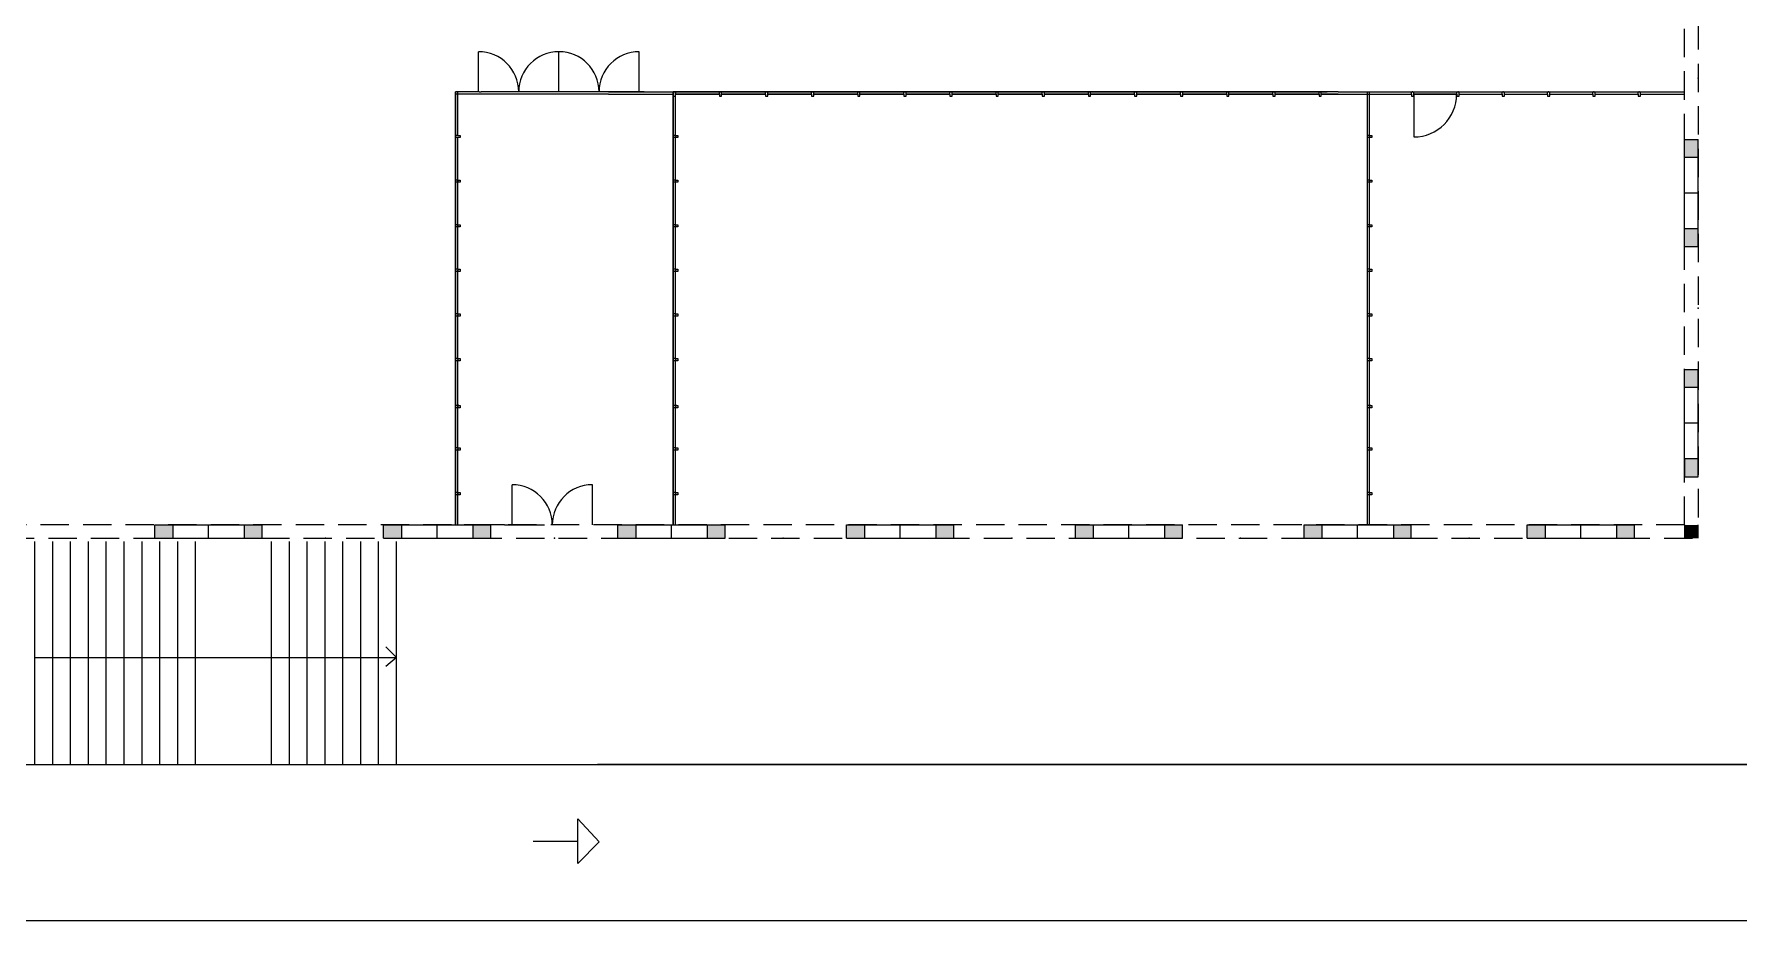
# Model space of a CAD drawing. Header units: millimetres. Extents: x -5657 to 14604, y -1609 to 2067.
# Drawn here: x 223.8 to 605.7, y 1490 to 1688.6 of the extents above; entities that cross this region are included whole.
import ezdxf

# ---------------------------------------------------------------- set-up
doc = ezdxf.new("R2010")
doc.units = ezdxf.units.MM
doc.linetypes.add('ACAD_ISO02W100', pattern=[15, 12, -3])
doc.linetypes.add('DASHED2', pattern=[9.525, 6.35, -3.175])
doc.layers.get('0').update_dxf_attribs({"color": 4})
for name, color, linetype in [('gelijkvloers', 80, 'Continuous'), ('laag 2.1', 40, 'Continuous'), ('str palen', 220, 'Continuous')]:
    doc.layers.add(name, color=color, linetype=linetype)

msp = doc.modelspace()

# ---------------------------------------------------------------- hatches: boundary and pattern name
at = {"layer": 'str palen', "linetype": 'Continuous', "transparency": 33554687}
h = msp.add_hatch(color=256, dxfattribs=at)
h.dxf.hatch_style = 1
h.paths.add_polyline_path([(596.58, 1593.48), (593.58, 1593.48), (593.58, 1589.48), (596.58, 1589.48)])
h.paths.add_polyline_path([(596.58, 1613.48), (593.58, 1613.48), (593.58, 1609.48), (596.58, 1609.48)])
h.paths.add_polyline_path([(596.58, 1645.03), (593.58, 1645.03), (593.58, 1641.03), (596.58, 1641.03)])
h.paths.add_polyline_path([(596.58, 1665.03), (593.58, 1665.03), (593.58, 1661.03), (596.58, 1661.03)])
h.paths.add_polyline_path([(596.58, 1696.58), (593.58, 1696.58), (593.58, 1692.58), (596.58, 1692.58)])
h.paths.add_polyline_path([(596.58, 1716.58), (593.58, 1716.58), (593.58, 1712.58), (596.58, 1712.58)])
h.paths.add_polyline_path([(596.58, 1748.13), (593.58, 1748.13), (593.58, 1744.13), (596.58, 1744.13)])
h.paths.add_polyline_path([(596.58, 1768.13), (593.58, 1768.13), (593.58, 1764.13), (596.58, 1764.13)])
h.paths.add_polyline_path([(596.58, 1799.68), (593.58, 1799.68), (593.58, 1795.68), (596.58, 1795.68)])
h.paths.add_polyline_path([(596.58, 1819.68), (593.58, 1819.68), (593.58, 1815.68), (596.58, 1815.68)])
h.paths.add_polyline_path([(596.58, 1851.23), (593.58, 1851.23), (593.58, 1847.23), (596.58, 1847.23)])
h.paths.add_polyline_path([(596.58, 1871.23), (593.58, 1871.23), (593.58, 1867.23), (596.58, 1867.23)])
h = msp.add_hatch(color=256, dxfattribs=at)
h.dxf.hatch_style = 1
h.paths.add_polyline_path([(254.88, 1578.7), (250.88, 1578.7), (250.88, 1575.7), (254.88, 1575.7)])
h.paths.add_polyline_path([(274.88, 1578.7), (270.88, 1578.7), (270.88, 1575.7), (274.88, 1575.7)])
h.paths.add_polyline_path([(306.12, 1578.7), (302.12, 1578.7), (302.12, 1575.7), (306.12, 1575.7)])
h.paths.add_polyline_path([(326.12, 1578.7), (322.12, 1578.7), (322.12, 1575.7), (326.12, 1575.7)])
h.paths.add_polyline_path([(358.61, 1578.7), (354.61, 1578.7), (354.61, 1575.7), (358.61, 1575.7)])
h.paths.add_polyline_path([(378.61, 1578.7), (374.61, 1578.7), (374.61, 1575.7), (378.61, 1575.7)])
h.paths.add_polyline_path([(409.85, 1578.7), (405.85, 1578.7), (405.85, 1575.7), (409.85, 1575.7)])
h.paths.add_polyline_path([(429.85, 1578.7), (425.85, 1578.7), (425.85, 1575.7), (429.85, 1575.7)])
h.paths.add_polyline_path([(461.09, 1578.7), (457.09, 1578.7), (457.09, 1575.7), (461.09, 1575.7)])
h.paths.add_polyline_path([(481.09, 1578.7), (477.09, 1578.7), (477.09, 1575.7), (481.09, 1575.7)])
h.paths.add_polyline_path([(512.33, 1578.7), (508.33, 1578.7), (508.33, 1575.7), (512.33, 1575.7)])
h.paths.add_polyline_path([(532.33, 1578.7), (528.33, 1578.7), (528.33, 1575.7), (532.33, 1575.7)])
h.paths.add_polyline_path([(562.33, 1578.7), (558.33, 1578.7), (558.33, 1575.7), (562.33, 1575.7)])
h.paths.add_polyline_path([(582.33, 1578.7), (578.33, 1578.7), (578.33, 1575.7), (582.33, 1575.7)])
h = msp.add_hatch(color=256, dxfattribs=at)
h.dxf.hatch_style = 1
h.paths.add_polyline_path([(596.58, 1578.7), (593.58, 1578.7), (593.58, 1575.7), (596.58, 1575.7)])

# ---------------------------------------------------------------- linework, layer by layer
for p, q in [((100, 1525), (750, 1525)), ((1330, 1490), (0, 1490))]:
    msp.add_line(p, q)
at = {"linetype": 'Continuous'}
for p, q in [((100, 1525), (750, 1525)), ((193, 1525), (271, 1525)), ((271, 1525), (291, 1525)), ((291, 1525), (367, 1525)), ((458, 1525), (350, 1525)), ((544, 1525), (458, 1525)), ((674, 1525), (544, 1525))]:
    msp.add_line(p, q, dxfattribs=at)
at = {"layer": 'gelijkvloers', "linetype": 'Continuous'}
for p, q in [((224, 1525), (224, 1575)), ((228, 1525), (228, 1575)), ((232, 1525), (232, 1575)), ((236, 1525), (236, 1575)), ((240, 1525), (240, 1575)), ((244, 1525), (244, 1575)), ((248, 1525), (248, 1575)), ((248, 1525), (248, 1575)), ((252, 1525), (252, 1575)), ((252, 1525), (252, 1575)), ((256, 1525), (256, 1575)), ((260, 1525), (260, 1575)), ((260, 1525), (260, 1575)), ((277, 1525), (277, 1575)), ((281, 1525), (281, 1575)), ((285, 1525), (285, 1575)), ((289, 1525), (289, 1575)), ((293, 1525), (293, 1575)), ((297, 1525), (297, 1575)), ((301, 1525), (301, 1575)), ((305, 1525), (305, 1575)), ((224, 1549.02), (305, 1549.02))]:
    msp.add_line(p, q, dxfattribs=at)
at = {"layer": 'gelijkvloers', "linetype": 'ACAD_ISO02W100'}
for p, q in [((305, 1549.02), (302.6, 1551.41)), ((302.6, 1551.41), (305, 1549.02)), ((305, 1549.02), (302.65, 1546.95))]:
    msp.add_line(p, q, dxfattribs=at)
at = {"layer": 'laag 2.1', "linetype": 'Continuous'}
for p, q in [((323.39, 1675.7), (323.39, 1684.7)), ((341.39, 1675.7), (341.39, 1684.7)), ((341.39, 1675.7), (341.39, 1684.7)), ((359.39, 1675.7), (359.39, 1684.7)), ((318.25, 1675.7), (318.25, 1578.7)), ((318.25, 1578.7), (318.25, 1675.7)), ((323.5, 1675.7), (318.25, 1675.7)), ((324, 1675.2), (318.25, 1675.2)), ((318.75, 1665.95), (318.75, 1675.7)), ((323.5, 1675.7), (324, 1675.7)), ((352.5, 1675.7), (324, 1675.7)), ((352.5, 1675.2), (324, 1675.2)), ((360.5, 1675.7), (352.5, 1675.7)), ((352.5, 1675.7), (367, 1675.7)), ((352.5, 1675.7), (513.5, 1675.7)), ((352.5, 1675.2), (367, 1675.2)), ((367, 1675.7), (367, 1578.7)), ((516, 1675.7), (367, 1675.7)), ((367, 1675.7), (367, 1675.2)), ((367, 1578.7), (367, 1675.7)), ((367, 1675.2), (367, 1674.7)), ((367, 1674.7), (367.5, 1674.7)), ((367.5, 1675.7), (367.5, 1675.2)), ((367.5, 1665.95), (367.5, 1675.7)), ((367.5, 1675.2), (377.33, 1675.2)), ((367.5, 1675.2), (377.33, 1675.2)), ((367.5, 1675.2), (377.33, 1675.2)), ((377.33, 1675.2), (367.5, 1675.2)), ((367.5, 1674.7), (367.5, 1675.2)), ((377.33, 1675.2), (377.33, 1675.7)), ((377.33, 1675.2), (377.33, 1674.7)), ((377.33, 1674.7), (377.83, 1674.7)), ((377.83, 1675.2), (377.83, 1675.7)), ((377.83, 1674.7), (377.83, 1675.2)), ((377.83, 1675.2), (387.67, 1675.2)), ((377.83, 1675.2), (387.67, 1675.2)), ((377.83, 1675.2), (387.67, 1675.2)), ((387.67, 1675.2), (377.83, 1675.2)), ((387.67, 1675.2), (387.67, 1675.7)), ((387.67, 1675.2), (387.67, 1674.7)), ((387.67, 1674.7), (388.17, 1674.7)), ((388.17, 1675.2), (388.17, 1675.7)), ((388.17, 1674.7), (388.17, 1675.2)), ((388.17, 1675.2), (398, 1675.2)), ((388.17, 1675.2), (398, 1675.2)), ((388.17, 1675.2), (398, 1675.2)), ((398, 1675.2), (388.17, 1675.2)), ((398, 1675.2), (398, 1675.7)), ((398, 1675.2), (398, 1674.7)), ((398, 1674.7), (398.5, 1674.7)), ((398.5, 1675.2), (398.5, 1675.7)), ((398.5, 1674.7), (398.5, 1675.2)), ((398.5, 1675.2), (408.33, 1675.2)), ((398.5, 1675.2), (408.33, 1675.2)), ((398.5, 1675.2), (408.33, 1675.2)), ((408.33, 1675.2), (398.5, 1675.2)), ((408.33, 1675.2), (408.33, 1675.7)), ((408.33, 1675.2), (408.33, 1674.7)), ((408.33, 1674.7), (408.83, 1674.7)), ((408.83, 1675.2), (408.83, 1675.7)), ((408.83, 1674.7), (408.83, 1675.2)), ((408.83, 1675.2), (418.67, 1675.2)), ((408.83, 1675.2), (418.67, 1675.2)), ((408.83, 1675.2), (418.67, 1675.2)), ((418.67, 1675.2), (408.83, 1675.2)), ((418.67, 1675.2), (418.67, 1675.7)), ((418.67, 1675.2), (418.67, 1674.7)), ((418.67, 1674.7), (419.17, 1674.7)), ((419.17, 1675.2), (419.17, 1675.7)), ((419.17, 1674.7), (419.17, 1675.2)), ((419.17, 1675.2), (429, 1675.2)), ((419.17, 1675.2), (429, 1675.2)), ((419.17, 1675.2), (429, 1675.2)), ((429, 1675.2), (419.17, 1675.2)), ((429, 1675.2), (429, 1675.7)), ((429, 1675.2), (429, 1674.7)), ((429, 1674.7), (429.5, 1674.7)), ((429.5, 1675.2), (429.5, 1675.7)), ((429.5, 1674.7), (429.5, 1675.2)), ((429.5, 1675.2), (439.33, 1675.2)), ((429.5, 1675.2), (439.33, 1675.2)), ((429.5, 1675.2), (439.33, 1675.2)), ((439.33, 1675.2), (429.5, 1675.2)), ((439.33, 1675.2), (439.33, 1675.7)), ((439.33, 1675.2), (439.33, 1674.7)), ((439.33, 1674.7), (439.83, 1674.7)), ((439.83, 1675.2), (439.83, 1675.7)), ((439.83, 1674.7), (439.83, 1675.2)), ((439.83, 1675.2), (449.67, 1675.2)), ((439.83, 1675.2), (449.67, 1675.2)), ((439.83, 1675.2), (449.67, 1675.2)), ((449.67, 1675.2), (439.83, 1675.2)), ((449.67, 1675.2), (449.67, 1675.7)), ((449.67, 1675.2), (449.67, 1674.7)), ((449.67, 1674.7), (450.17, 1674.7)), ((450.17, 1675.2), (450.17, 1675.7)), ((450.17, 1674.7), (450.17, 1675.2)), ((450.17, 1675.2), (460, 1675.2)), ((450.17, 1675.2), (460, 1675.2)), ((450.17, 1675.2), (460, 1675.2)), ((460, 1675.2), (450.17, 1675.2)), ((460, 1675.2), (460, 1675.7)), ((460, 1675.2), (460, 1674.7)), ((460, 1674.7), (460.5, 1674.7)), ((460.5, 1675.2), (460.5, 1675.7)), ((460.5, 1674.7), (460.5, 1675.2)), ((460.5, 1675.2), (470.33, 1675.2)), ((460.5, 1675.2), (470.33, 1675.2)), ((460.5, 1675.2), (470.33, 1675.2)), ((470.33, 1675.2), (460.5, 1675.2)), ((470.33, 1675.2), (470.33, 1675.7)), ((470.33, 1675.2), (470.33, 1674.7)), ((470.33, 1674.7), (470.83, 1674.7)), ((470.83, 1675.2), (470.83, 1675.7)), ((470.83, 1674.7), (470.83, 1675.2)), ((470.83, 1675.2), (480.67, 1675.2)), ((470.83, 1675.2), (480.67, 1675.2)), ((470.83, 1675.2), (480.67, 1675.2)), ((480.67, 1675.2), (470.83, 1675.2)), ((480.67, 1675.2), (480.67, 1675.7)), ((480.67, 1675.2), (480.67, 1674.7)), ((480.67, 1674.7), (481.17, 1674.7)), ((481.17, 1675.2), (481.17, 1675.7)), ((481.17, 1674.7), (481.17, 1675.2)), ((481.17, 1675.2), (491, 1675.2)), ((481.17, 1675.2), (491, 1675.2)), ((481.17, 1675.2), (491, 1675.2)), ((491, 1675.2), (481.17, 1675.2)), ((491, 1675.2), (491, 1675.7)), ((491, 1675.2), (491, 1674.7)), ((491, 1674.7), (491.5, 1674.7)), ((491.5, 1675.2), (491.5, 1675.7)), ((491.5, 1674.7), (491.5, 1675.2)), ((491.5, 1675.2), (501.33, 1675.2)), ((491.5, 1675.2), (501.33, 1675.2)), ((491.5, 1675.2), (501.33, 1675.2)), ((501.33, 1675.2), (491.5, 1675.2)), ((501.33, 1675.2), (501.33, 1675.7)), ((501.33, 1675.2), (501.33, 1674.7)), ((501.33, 1674.7), (501.83, 1674.7)), ((501.83, 1675.2), (501.83, 1675.7)), ((501.83, 1674.7), (501.83, 1675.2)), ((501.83, 1675.2), (511.67, 1675.2)), ((501.83, 1675.2), (511.67, 1675.2)), ((501.83, 1675.2), (511.67, 1675.2)), ((511.67, 1675.2), (501.83, 1675.2)), ((511.67, 1675.2), (511.67, 1675.7)), ((511.67, 1675.2), (511.67, 1674.7)), ((511.67, 1674.7), (512.17, 1674.7)), ((512.17, 1675.2), (512.17, 1675.7)), ((516, 1675.2), (512.17, 1675.2)), ((512.17, 1674.7), (512.17, 1675.2)), ((512.17, 1675.2), (522.5, 1675.2)), ((512.17, 1675.2), (516, 1675.2)), ((512.17, 1675.2), (513.5, 1675.2)), ((513.5, 1675.2), (516, 1675.2)), ((516, 1675.7), (522.5, 1675.7)), ((516, 1675.2), (522.5, 1675.2)), ((522.5, 1578.7), (522.5, 1675.7)), ((522.5, 1675.7), (593.58, 1675.7)), ((522.5, 1675.2), (532.4, 1675.2)), ((523, 1665.95), (523, 1675.7)), ((532.4, 1675.2), (532.4, 1675.7)), ((532.4, 1675.2), (532.4, 1674.7)), ((532.4, 1674.7), (532.9, 1674.7)), ((532.9, 1675.2), (532.9, 1675.7)), ((532.9, 1674.7), (532.9, 1675.2)), ((532.9, 1675.2), (542.56, 1675.2)), ((542.56, 1675.2), (532.9, 1675.2)), ((532.9, 1675.2), (532.9, 1675.2)), ((532.9, 1675.2), (532.9, 1665.6)), ((542.56, 1675.2), (542.56, 1675.7)), ((542.56, 1675.2), (542.56, 1674.7)), ((542.56, 1674.7), (543.06, 1674.7)), ((543.06, 1675.2), (543.06, 1675.7)), ((543.06, 1674.7), (543.06, 1675.2)), ((543.06, 1675.2), (552.71, 1675.2)), ((552.71, 1675.2), (552.71, 1675.7)), ((552.71, 1675.2), (552.71, 1674.7)), ((552.71, 1674.7), (553.21, 1674.7)), ((553.21, 1675.2), (553.21, 1675.7)), ((553.21, 1674.7), (553.21, 1675.2)), ((553.21, 1675.2), (562.86, 1675.2)), ((562.86, 1675.2), (562.86, 1675.7)), ((562.86, 1675.2), (562.86, 1674.7)), ((562.86, 1674.7), (563.36, 1674.7)), ((563.36, 1675.2), (563.36, 1675.7)), ((563.36, 1674.7), (563.36, 1675.2)), ((563.36, 1675.2), (573.02, 1675.2)), ((573.02, 1675.2), (573.02, 1675.7)), ((573.02, 1675.2), (573.02, 1674.7)), ((573.02, 1674.7), (573.52, 1674.7)), ((573.52, 1675.2), (573.52, 1675.7)), ((573.52, 1674.7), (573.52, 1675.2)), ((573.52, 1675.2), (583.17, 1675.2)), ((583.17, 1675.2), (583.17, 1675.7)), ((583.17, 1675.2), (583.17, 1674.7)), ((583.17, 1674.7), (583.67, 1674.7)), ((583.67, 1675.2), (583.67, 1675.7)), ((583.67, 1674.7), (583.67, 1675.2)), ((583.67, 1675.2), (593.58, 1675.2)), ((318.75, 1665.95), (318.25, 1665.95)), ((318.75, 1665.45), (318.25, 1665.45)), ((318.75, 1665.95), (319.25, 1665.95)), ((318.75, 1655.95), (318.75, 1665.45)), ((319.25, 1665.45), (318.75, 1665.45)), ((319.25, 1665.95), (319.25, 1665.45)), ((367.5, 1665.95), (367, 1665.95)), ((367.5, 1665.45), (367, 1665.45)), ((367.5, 1665.95), (368, 1665.95)), ((367.5, 1655.95), (367.5, 1665.45)), ((368, 1665.45), (367.5, 1665.45)), ((368, 1665.95), (368, 1665.45)), ((523, 1665.95), (522.5, 1665.95)), ((523, 1665.45), (522.5, 1665.45)), ((523, 1665.95), (523.5, 1665.95)), ((523.5, 1665.45), (523, 1665.45)), ((523, 1655.95), (523, 1665.45)), ((523.5, 1665.95), (523.5, 1665.45)), ((318.75, 1655.95), (318.25, 1655.95)), ((318.75, 1655.45), (318.25, 1655.45)), ((318.75, 1655.95), (319.25, 1655.95)), ((318.75, 1645.95), (318.75, 1655.45)), ((319.25, 1655.45), (318.75, 1655.45)), ((319.25, 1655.95), (319.25, 1655.45)), ((367.5, 1655.95), (367, 1655.95)), ((367.5, 1655.45), (367, 1655.45)), ((367.5, 1655.95), (368, 1655.95)), ((367.5, 1645.95), (367.5, 1655.45)), ((368, 1655.45), (367.5, 1655.45)), ((368, 1655.95), (368, 1655.45)), ((523, 1655.95), (522.5, 1655.95)), ((523, 1655.45), (522.5, 1655.45)), ((523, 1655.95), (523.5, 1655.95)), ((523.5, 1655.45), (523, 1655.45)), ((523, 1645.95), (523, 1655.45)), ((523.5, 1655.95), (523.5, 1655.45)), ((318.75, 1645.95), (318.25, 1645.95)), ((318.75, 1645.45), (318.25, 1645.45)), ((318.75, 1645.95), (319.25, 1645.95)), ((318.75, 1635.95), (318.75, 1645.45)), ((319.25, 1645.45), (318.75, 1645.45)), ((319.25, 1645.95), (319.25, 1645.45)), ((367.5, 1645.95), (367, 1645.95)), ((367.5, 1645.45), (367, 1645.45)), ((367, 1642.2), (367, 1645.2)), ((367.5, 1645.95), (368, 1645.95)), ((367.5, 1635.95), (367.5, 1645.45)), ((368, 1645.45), (367.5, 1645.45)), ((368, 1645.95), (368, 1645.45)), ((523, 1645.95), (522.5, 1645.95)), ((523, 1645.45), (522.5, 1645.45)), ((523, 1645.95), (523.5, 1645.95)), ((523.5, 1645.45), (523, 1645.45)), ((523, 1635.95), (523, 1645.45)), ((523.5, 1645.95), (523.5, 1645.45)), ((318.75, 1635.95), (318.25, 1635.95)), ((318.75, 1635.45), (318.25, 1635.45)), ((318.75, 1635.95), (319.25, 1635.95)), ((318.75, 1625.95), (318.75, 1635.45)), ((319.25, 1635.45), (318.75, 1635.45)), ((319.25, 1635.95), (319.25, 1635.45)), ((367.5, 1635.95), (367, 1635.95)), ((367.5, 1635.45), (367, 1635.45)), ((367.5, 1635.95), (368, 1635.95)), ((367.5, 1625.95), (367.5, 1635.45)), ((368, 1635.45), (367.5, 1635.45)), ((368, 1635.95), (368, 1635.45)), ((523, 1635.95), (522.5, 1635.95)), ((523, 1635.45), (522.5, 1635.45)), ((523, 1635.95), (523.5, 1635.95)), ((523.5, 1635.45), (523, 1635.45)), ((523, 1625.95), (523, 1635.45)), ((523.5, 1635.95), (523.5, 1635.45)), ((318.75, 1625.95), (318.25, 1625.95)), ((318.75, 1625.45), (318.25, 1625.45)), ((318.75, 1625.95), (319.25, 1625.95)), ((318.75, 1615.95), (318.75, 1625.45)), ((319.25, 1625.45), (318.75, 1625.45)), ((319.25, 1625.95), (319.25, 1625.45)), ((367.5, 1625.95), (367, 1625.95)), ((367.5, 1625.45), (367, 1625.45)), ((367.5, 1625.95), (368, 1625.95)), ((367.5, 1615.95), (367.5, 1625.45)), ((368, 1625.45), (367.5, 1625.45)), ((368, 1625.95), (368, 1625.45)), ((523, 1625.95), (522.5, 1625.95)), ((523, 1625.45), (522.5, 1625.45)), ((523, 1625.95), (523.5, 1625.95)), ((523.5, 1625.45), (523, 1625.45)), ((523, 1615.95), (523, 1625.45)), ((523.5, 1625.95), (523.5, 1625.45)), ((318.75, 1615.95), (318.25, 1615.95)), ((318.75, 1615.95), (319.25, 1615.95)), ((319.25, 1615.95), (319.25, 1615.45)), ((367.5, 1615.95), (367, 1615.95)), ((367.5, 1615.95), (368, 1615.95)), ((368, 1615.95), (368, 1615.45)), ((523, 1615.95), (522.5, 1615.95)), ((523, 1615.95), (523.5, 1615.95)), ((523.5, 1615.95), (523.5, 1615.45)), ((318.75, 1615.45), (318.25, 1615.45)), ((318.75, 1605.46), (318.75, 1615.45)), ((319.25, 1615.45), (318.75, 1615.45)), ((367.5, 1615.45), (367, 1615.45)), ((367.5, 1605.46), (367.5, 1615.45)), ((368, 1615.45), (367.5, 1615.45)), ((523, 1615.45), (522.5, 1615.45)), ((523.5, 1615.45), (523, 1615.45)), ((523, 1605.46), (523, 1615.45)), ((318.75, 1605.46), (318.25, 1605.46)), ((318.75, 1604.96), (318.25, 1604.96)), ((318.75, 1605.46), (319.25, 1605.46)), ((318.75, 1595.95), (318.75, 1604.96)), ((319.25, 1604.96), (318.75, 1604.96)), ((319.25, 1605.46), (319.25, 1604.96)), ((367.5, 1605.46), (367, 1605.46)), ((367.5, 1604.96), (367, 1604.96)), ((367.5, 1605.46), (368, 1605.46)), ((367.5, 1595.95), (367.5, 1604.96)), ((368, 1604.96), (367.5, 1604.96)), ((368, 1605.46), (368, 1604.96)), ((523, 1605.46), (522.5, 1605.46)), ((523, 1604.96), (522.5, 1604.96)), ((523, 1605.46), (523.5, 1605.46)), ((523.5, 1604.96), (523, 1604.96)), ((523, 1595.95), (523, 1604.96)), ((523.5, 1605.46), (523.5, 1604.96)), ((318.75, 1595.95), (318.25, 1595.95)), ((318.75, 1595.45), (318.25, 1595.45)), ((318.75, 1595.95), (319.25, 1595.95)), ((318.75, 1585.95), (318.75, 1595.45)), ((319.25, 1595.45), (318.75, 1595.45)), ((319.25, 1595.95), (319.25, 1595.45)), ((367.5, 1595.95), (367, 1595.95)), ((367.5, 1595.45), (367, 1595.45)), ((367.5, 1595.95), (368, 1595.95)), ((367.5, 1585.95), (367.5, 1595.45)), ((368, 1595.45), (367.5, 1595.45)), ((368, 1595.95), (368, 1595.45)), ((523, 1595.95), (522.5, 1595.95)), ((523, 1595.45), (522.5, 1595.45)), ((523, 1595.95), (523.5, 1595.95)), ((523.5, 1595.45), (523, 1595.45)), ((523, 1585.95), (523, 1595.45)), ((523.5, 1595.95), (523.5, 1595.45)), ((318.75, 1585.95), (318.25, 1585.95)), ((318.75, 1585.45), (318.25, 1585.45)), ((318.75, 1585.95), (319.25, 1585.95)), ((318.75, 1578.7), (318.75, 1585.45)), ((319.25, 1585.45), (318.75, 1585.45)), ((319.25, 1585.95), (319.25, 1585.45)), ((330.9, 1578.7), (330.9, 1587.7)), ((348.9, 1578.7), (348.9, 1587.7)), ((348.9, 1578.7), (348.9, 1587.7)), ((367.5, 1585.95), (367, 1585.95)), ((367.5, 1585.45), (367, 1585.45)), ((367.5, 1585.95), (368, 1585.95)), ((367.5, 1578.7), (367.5, 1585.45)), ((368, 1585.45), (367.5, 1585.45)), ((368, 1585.95), (368, 1585.45)), ((523, 1585.95), (522.5, 1585.95)), ((523, 1585.45), (522.5, 1585.45)), ((523, 1585.95), (523.5, 1585.95)), ((523, 1578.7), (523, 1585.45)), ((523.5, 1585.45), (523, 1585.45)), ((523.5, 1585.95), (523.5, 1585.45)), ((329.19, 1578.7), (320.19, 1578.7)), ((329.19, 1578.7), (338.19, 1578.7))]:
    msp.add_line(p, q, dxfattribs=at)
for centre, radius, start, end in [((323.39, 1675.7), 9, 0, 90), ((341.39, 1675.7), 9, 90, 180), ((341.39, 1675.7), 9, 0, 90), ((359.39, 1675.7), 9, 90, 180), ((532.9, 1675.2), 9.6, 270, 360), ((330.9, 1578.7), 9, 0, 90), ((348.9, 1578.7), 9, 90, 180)]:
    msp.add_arc(centre, radius, start, end, dxfattribs=at)
for p in [(377.83, 1675.2), (388.17, 1675.2), (398.5, 1675.2), (408.83, 1675.2), (419.17, 1675.2), (429.5, 1675.2), (439.83, 1675.2), (450.17, 1675.2), (460.5, 1675.2), (470.83, 1675.2), (481.17, 1675.2), (491.5, 1675.2), (501.83, 1675.2), (512.17, 1675.2), (532.65, 1675.7), (542.81, 1675.7), (552.96, 1675.7), (563.12, 1675.7), (573.27, 1675.7), (583.42, 1675.7), (367.5, 1665.7), (367.5, 1665.7), (523, 1665.7), (523, 1665.7), (318.75, 1655.7), (318.75, 1655.7), (367.5, 1655.7), (367.5, 1655.7), (523, 1655.7), (523, 1655.7), (318.75, 1645.7), (318.75, 1645.7), (367.5, 1645.7), (367.5, 1645.7), (523, 1645.7), (523, 1645.7), (318.75, 1635.7), (318.75, 1635.7), (367.5, 1635.7), (367.5, 1635.7), (523, 1635.7), (523, 1635.7), (318.75, 1625.7), (318.75, 1625.7), (367.5, 1625.7), (367.5, 1625.7), (523, 1625.7), (523, 1625.7), (318.75, 1615.7), (318.75, 1615.7), (367.5, 1615.7), (523, 1615.7), (523, 1615.7), (318.75, 1605.7), (318.75, 1605.21), (367.5, 1605.7), (367.5, 1605.21), (523, 1605.7), (523, 1605.21), (318.75, 1595.7), (318.75, 1595.7), (367.5, 1595.7), (367.5, 1595.7), (523, 1595.7), (523, 1595.7), (318.75, 1585.7), (318.75, 1585.7), (367.5, 1585.7), (367.5, 1585.7), (523, 1585.7), (523, 1585.7)]:
    msp.add_point(p, dxfattribs=at)
at = {"layer": 'str palen', "linetype": 'DASHED2'}
for p, q in [((593.58, 1578.7), (593.58, 1882.02)), ((596.58, 1882.02), (596.58, 1578.7)), ((593.58, 1578.7), (86.36, 1578.7)), ((84.16, 1575.7), (596.58, 1575.7))]:
    msp.add_line(p, q, dxfattribs=at)
at = {"layer": 'str palen', "linetype": 'Continuous'}
for p, q in [((593.58, 1665.03), (596.58, 1665.03)), ((593.58, 1641.03), (593.58, 1665.03)), ((596.58, 1641.03), (596.58, 1665.03)), ((596.58, 1661.03), (593.58, 1661.03)), ((596.58, 1653.03), (593.58, 1653.03)), ((596.58, 1645.03), (593.58, 1645.03)), ((593.58, 1641.03), (596.58, 1641.03)), ((593.58, 1613.48), (596.58, 1613.48)), ((593.58, 1589.48), (593.58, 1613.48)), ((596.58, 1589.48), (596.58, 1613.48)), ((596.58, 1609.48), (593.58, 1609.48)), ((596.58, 1601.48), (593.58, 1601.48)), ((596.58, 1593.48), (593.58, 1593.48)), ((593.58, 1593.48), (593.58, 1589.48)), ((593.58, 1589.48), (596.58, 1589.48)), ((250.88, 1575.7), (250.88, 1578.7)), ((250.88, 1578.7), (274.88, 1578.7)), ((254.88, 1578.7), (254.88, 1575.7)), ((262.88, 1575.7), (262.88, 1578.7)), ((270.88, 1578.7), (270.88, 1575.7)), ((274.88, 1575.7), (274.88, 1578.7)), ((302.12, 1575.7), (302.12, 1578.7)), ((302.12, 1578.7), (326.12, 1578.7)), ((306.12, 1578.7), (306.12, 1575.7)), ((314.12, 1575.7), (314.12, 1578.7)), ((322.12, 1578.7), (322.12, 1575.7)), ((326.12, 1575.7), (326.12, 1578.7)), ((354.61, 1575.7), (354.61, 1578.7)), ((354.61, 1578.7), (378.61, 1578.7)), ((358.61, 1578.7), (358.61, 1575.7)), ((366.61, 1575.7), (366.61, 1578.7)), ((374.61, 1578.7), (374.61, 1575.7)), ((378.61, 1575.7), (378.61, 1578.7)), ((405.85, 1575.7), (405.85, 1578.7)), ((405.85, 1578.7), (429.85, 1578.7)), ((409.85, 1578.7), (409.85, 1575.7)), ((417.85, 1575.7), (417.85, 1578.7)), ((425.85, 1578.7), (425.85, 1575.7)), ((429.85, 1575.7), (429.85, 1578.7)), ((457.09, 1575.7), (457.09, 1578.7)), ((457.09, 1578.7), (481.09, 1578.7)), ((461.09, 1578.7), (461.09, 1575.7)), ((469.09, 1575.7), (469.09, 1578.7)), ((477.09, 1578.7), (477.09, 1575.7)), ((477.09, 1578.7), (481.09, 1578.7)), ((481.09, 1575.7), (481.09, 1578.7)), ((508.33, 1575.7), (508.33, 1578.7)), ((508.33, 1578.7), (532.33, 1578.7)), ((512.33, 1578.7), (512.33, 1575.7)), ((520.33, 1575.7), (520.33, 1578.7)), ((528.33, 1578.7), (528.33, 1575.7)), ((532.33, 1575.7), (532.33, 1578.7)), ((558.33, 1575.7), (558.33, 1578.7)), ((558.33, 1578.7), (582.33, 1578.7)), ((562.33, 1578.7), (562.33, 1575.7)), ((570.33, 1575.7), (570.33, 1578.7)), ((570.33, 1575.7), (570.33, 1578.7)), ((578.33, 1578.7), (578.33, 1575.7)), ((582.33, 1575.7), (582.33, 1578.7)), ((593.58, 1578.7), (593.58, 1575.7)), ((596.58, 1575.7), (596.58, 1578.7)), ((250.88, 1575.7), (274.88, 1575.7)), ((302.12, 1575.7), (326.12, 1575.7)), ((354.61, 1575.7), (378.61, 1575.7)), ((405.85, 1575.7), (429.85, 1575.7)), ((457.09, 1575.7), (481.09, 1575.7)), ((477.09, 1575.7), (481.09, 1575.7)), ((508.33, 1575.7), (532.33, 1575.7)), ((558.33, 1575.7), (582.33, 1575.7))]:
    msp.add_line(p, q, dxfattribs=at)
at = {"layer": 'str palen', "linetype": 'ACAD_ISO02W100'}
for p, q in [((345.62, 1507.89), (345.62, 1512.89)), ((345.62, 1512.89), (350.41, 1507.74)), ((335.62, 1507.89), (345.62, 1507.89)), ((345.62, 1502.89), (345.62, 1507.89)), ((350.41, 1507.74), (345.62, 1502.89))]:
    msp.add_line(p, q, dxfattribs=at)
at = {"layer": 'str palen', "linetype": 'Continuous'}
for p in [(596.58, 1678.8), (596.58, 1678.8), (596.58, 1653.03), (596.58, 1627.25), (596.58, 1627.25), (596.58, 1601.48), (289.12, 1575.7), (340.37, 1575.7), (391.61, 1575.7), (442.85, 1575.7), (494.09, 1575.7), (545.33, 1575.7)]:
    msp.add_point(p, dxfattribs=at)

doc.saveas('drawing.dxf')
